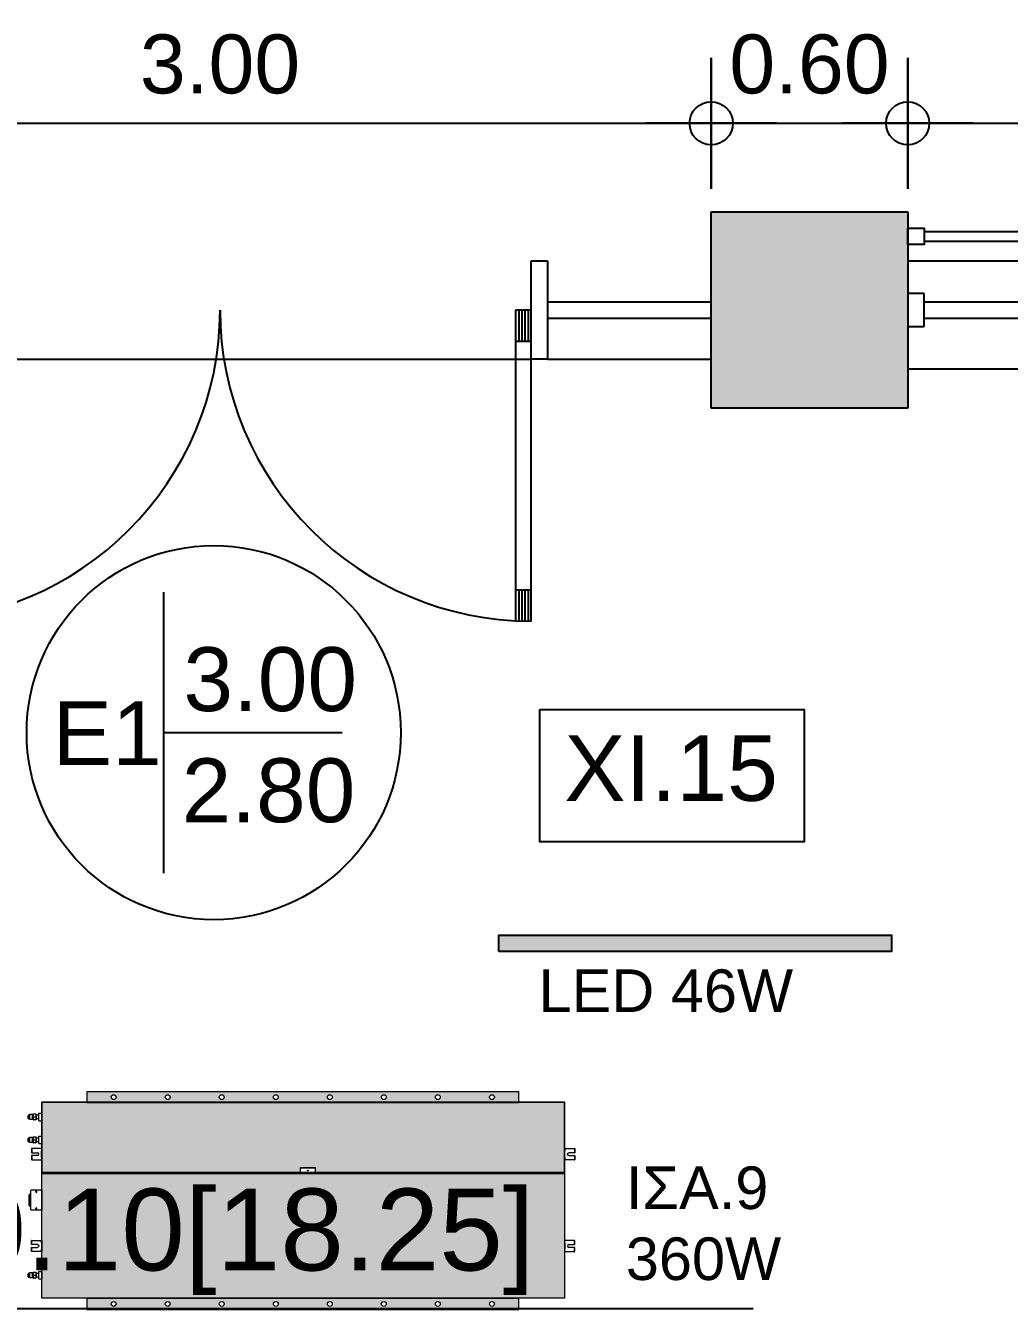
# Model space of a CAD drawing. Header units: metres. Extents: x -11 to 85, y -301 to 135.
# Drawn here: x 30.68 to 33.684, y -192.899 to -188.978 of the extents above; entities that cross this region are included whole.
import ezdxf

# ---------------------------------------------------------------- set-up
doc = ezdxf.new("R2010")
doc.units = ezdxf.units.M
doc.header["$LTSCALE"] = 0.036
doc.header["$PDMODE"] = 2
for name, color, linetype in [('arxitek isogeio', 252, 'Continuous'), ('DIMBLK', 252, 'Continuous'), ('electext', 20, 'Continuous'), ('Epipla', 252, 'Continuous'), ('hatch color', 252, 'Continuous'), ('HLEK_FL001_SYMBOLS', 230, 'Continuous'), ('Parathira', 252, 'Continuous')]:
    doc.layers.add(name, color=color, linetype=linetype)
doc.layers.add('axel', color=170, linetype='Continuous', lineweight=0)
doc.styles.add('COMU-N', font='arial.ttf')
doc.styles.get("Standard").update_dxf_attribs({"font": 'arial.ttf'})
doc.dimstyles.new('CADWDOT', dxfattribs={"dimscale": 0.1, "dimtxt": 1.8, "dimasz": 0.08, "dimexe": 2, "dimexo": 0, "dimgap": 0.09, "dimtad": 0, "dimrnd": 0.001, "dimzin": 0, "dimdsep": 46, "dimtxsty": 'Standard', "dimblk1": 'ARTDIM', "dimblk2": 'ARTDIM', "dimsah": 1, "dimcen": 0.09, "dimdle": 0.05, "dimse1": 1, "dimse2": 1, "dimadec": 0, "dimazin": 0, "dimtfac": 1, "dimtmove": 0, "dimatfit": 3, "dimldrblk": 'ARTDIM', "dimfxl": 2, "dimtvp": 0.9999, "dimtolj": 1, "dimtzin": 0, "dimarcsym": 0})

# ---------------------------------------------------------------- blocks, each defined once
blk = doc.blocks.new('ARTDIM')
at = {"layer": 'DIMBLK'}
for p, q in [((0, -24.9975), (0, 24.9975)), ((-24.9975, 0), (24.9975, 0))]:
    blk.add_line(p, q, dxfattribs=at)
blk.add_circle((0, 0), 8.25, dxfattribs=at)
blk = doc.blocks.new('*D1354')
at = {"layer": 'arxitek isogeio', "color": 0, "lineweight": -2}
blk.add_line((29.7817, -189.2766), (32.7657, -189.2766), dxfattribs=at)
at = {"layer": 'Defpoints', "color": 0, "transparency": 16777216}
for p in [(32.7737, -189.2766), (29.7737, -189.5468), (32.7737, -189.5468)]:
    blk.add_point(p, dxfattribs=at)
at = {"layer": 'arxitek isogeio', "color": 0, "lineweight": -2, "xscale": 0.008, "yscale": 0.008, "zscale": 0.008, "rotation": 180}
blk.add_blockref('ARTDIM', (29.7737, -189.2766), dxfattribs=at)
at = {"layer": 'arxitek isogeio', "color": 0, "lineweight": -2, "xscale": 0.008, "yscale": 0.008, "zscale": 0.008}
blk.add_blockref('ARTDIM', (32.7737, -189.2766), dxfattribs=at)
at = {"layer": 'arxitek isogeio', "color": 0, "insert": (31.2737, -189.0966), "char_height": 0.18, "attachment_point": 5}
blk.add_mtext('\\A1;3.00', dxfattribs=at)
blk = doc.blocks.new('*D1355')
at = {"layer": 'arxitek isogeio', "color": 0, "lineweight": -2}
blk.add_line((32.7817, -189.2766), (33.3657, -189.2766), dxfattribs=at)
at = {"layer": 'Defpoints', "color": 0, "transparency": 16777216}
for p in [(33.3737, -189.2766), (32.7737, -189.5468), (33.3737, -189.5468)]:
    blk.add_point(p, dxfattribs=at)
at = {"layer": 'arxitek isogeio', "color": 0, "lineweight": -2, "xscale": 0.008, "yscale": 0.008, "zscale": 0.008, "rotation": 180}
blk.add_blockref('ARTDIM', (32.7737, -189.2766), dxfattribs=at)
at = {"layer": 'arxitek isogeio', "color": 0, "lineweight": -2, "xscale": 0.008, "yscale": 0.008, "zscale": 0.008}
blk.add_blockref('ARTDIM', (33.3737, -189.2766), dxfattribs=at)
at = {"layer": 'arxitek isogeio', "color": 0, "insert": (33.0737, -189.0966), "char_height": 0.18, "attachment_point": 5}
blk.add_mtext('\\A1;0.60', dxfattribs=at)
blk = doc.blocks.new('*D1356')
at = {"layer": 'arxitek isogeio', "color": 0, "lineweight": -2}
blk.add_line((33.3817, -189.2766), (36.3657, -189.2766), dxfattribs=at)
at = {"layer": 'Defpoints', "color": 0, "transparency": 16777216}
for p in [(36.3737, -189.2766), (33.3737, -189.5468), (36.3737, -189.5468)]:
    blk.add_point(p, dxfattribs=at)
at = {"layer": 'arxitek isogeio', "color": 0, "lineweight": -2, "xscale": 0.008, "yscale": 0.008, "zscale": 0.008, "rotation": 180}
blk.add_blockref('ARTDIM', (33.3737, -189.2766), dxfattribs=at)
at = {"layer": 'arxitek isogeio', "color": 0, "lineweight": -2, "xscale": 0.008, "yscale": 0.008, "zscale": 0.008}
blk.add_blockref('ARTDIM', (36.3737, -189.2766), dxfattribs=at)
at = {"layer": 'arxitek isogeio', "color": 0, "insert": (34.8737, -189.0966), "char_height": 0.18, "attachment_point": 5}
blk.add_mtext('\\A1;3.00', dxfattribs=at)
blk = doc.blocks.new('A$C7D430525')
at = {"layer": 'Parathira'}
for p, q in [((0, 0), (3, 0)), ((0, -0.1), (0, -0.2)), ((0.05, -0.1), (0, -0.1)), ((0.05, -0.2), (0.05, -0.1)), ((0.4917, -0.1), (0.4917, -0.2)), ((0.5417, -0.1), (0.4917, -0.1)), ((0.5417, -0.2), (0.5417, -0.1)), ((0.9833, -0.1), (0.9833, -0.2)), ((1.0333, -0.1), (0.9833, -0.1)), ((1.0333, -0.2), (1.0333, -0.1)), ((1.475, -0.1), (1.475, -0.2)), ((1.525, -0.1), (1.475, -0.1)), ((1.525, -0.2), (1.525, -0.1)), ((1.9667, -0.1), (1.9667, -0.2)), ((2.0167, -0.1), (1.9667, -0.1)), ((2.0167, -0.2), (2.0167, -0.1)), ((2.4583, -0.1), (2.4583, -0.2)), ((2.5083, -0.1), (2.4583, -0.1)), ((2.5083, -0.2), (2.5083, -0.1)), ((2.95, -0.1), (2.95, -0.2)), ((3, -0.1), (2.95, -0.1)), ((3, -0.2), (3, -0.1)), ((0.05, -0.125), (0.4917, -0.125)), ((0.5417, -0.125), (0.9833, -0.125)), ((1.0333, -0.125), (1.475, -0.125)), ((1.525, -0.125), (1.9667, -0.125)), ((2.0167, -0.125), (2.4583, -0.125)), ((2.5083, -0.125), (2.95, -0.125)), ((0.05, -0.175), (0.4917, -0.175)), ((0.5417, -0.175), (0.9833, -0.175)), ((1.0333, -0.175), (1.475, -0.175)), ((1.525, -0.175), (1.9667, -0.175)), ((2.0167, -0.175), (2.4583, -0.175)), ((2.5083, -0.175), (2.95, -0.175)), ((0, -0.2), (0.05, -0.2)), ((0.4917, -0.2), (0.5417, -0.2)), ((0.9833, -0.2), (1.0333, -0.2)), ((1.475, -0.2), (1.525, -0.2)), ((1.9667, -0.2), (2.0167, -0.2)), ((2.4583, -0.2), (2.5083, -0.2)), ((2.95, -0.2), (3, -0.2)), ((0, -0.33), (3, -0.33))]:
    blk.add_line(p, q, dxfattribs=at)
blk = doc.blocks.new('A$C2D7A4D3C')
at = {"layer": 'Epipla'}
for p, q in [((0.05, 0.37), (2.95, 0.37)), ((0.05, 0.34), (2.95, 0.34))]:
    blk.add_line(p, q, dxfattribs=at)
for points in [[(0, 0.33), (0, 0.38), (0.05, 0.38), (0.05, 0.33)], [(3, 0.33), (3, 0.38), (2.95, 0.38), (2.95, 0.33)]]:
    blk.add_lwpolyline(points, close=True, dxfattribs=at)
blk = doc.blocks.new('lampes fthorismou 120')
at = {"layer": 'hatch color'}
blk.add_hatch(color=181, dxfattribs=at).paths.add_polyline_path([(84.1811, -99.2639), (84.1811, -99.2139), (85.3811, -99.2139), (85.3811, -99.2639)])
at = {"layer": 'HLEK_FL001_SYMBOLS'}
blk.add_lwpolyline([(84.1811, -99.2639), (84.1811, -99.2139), (85.3811, -99.2139), (85.3811, -99.2639)], close=True, dxfattribs=at)
blk = doc.blocks.new('A$C5A126718')
at = {"layer": 'axel'}
for p, q in [((-0.0317, 0.0343), (-0.0317, 0.0321)), ((-0.0301, 0.0343), (-0.0317, 0.0343)), ((-0.0317, 0.0321), (-0.0317, 0.0236)), ((-0.0317, 0.0321), (-0.0301, 0.0321)), ((-0.0317, 0.0236), (-0.0301, 0.0236)), ((-0.0317, 0.0236), (-0.0317, 0.0214)), ((-0.0301, 0.0214), (-0.0317, 0.0214)), ((-0.0301, 0.0129), (-0.0317, 0.0129)), ((-0.0317, 0.0129), (-0.0317, 0.0107)), ((-0.0317, 0.0107), (-0.0301, 0.0107)), ((-0.0317, 0.0107), (-0.0317, 0.0021)), ((-0.0317, 0.0021), (-0.0301, 0.0021)), ((-0.0317, 0.0021), (-0.0317, 0)), ((-0.0301, 0), (-0.0317, 0)), ((-0.0012, 0.0343), (-0.0301, 0.0343)), ((-0.0301, 0.0343), (-0.0301, 0.0321)), ((-0.0301, 0.0321), (-0.0301, 0.0236)), ((-0.0301, 0.0236), (-0.0301, 0.0214)), ((-0.0301, 0.0214), (-0.0131, 0.0214)), ((-0.0301, 0.0129), (-0.0301, 0.0107)), ((-0.0131, 0.0129), (-0.0301, 0.0129)), ((-0.0301, 0.0107), (-0.0301, 0.0021)), ((-0.0301, 0.0021), (-0.0301, 0)), ((-0.0301, 0), (-0.0012, 0)), ((-0.0012, 0.0343), (0, 0.0343)), ((-0.0012, 0.0343), (-0.0012, 0.033)), ((-0.0012, 0.033), (-0.0012, 0.03)), ((-0.0012, 0.03), (-0.0012, 0.0271)), ((-0.0012, 0.0271), (0, 0.0271)), ((-0.0012, 0.027), (-0.0012, 0.0271)), ((-0.0012, 0.0073), (-0.0012, 0.027)), ((-0.0012, 0.0071), (-0.0012, 0.0073)), ((-0.0012, 0.0071), (0, 0.0071)), ((-0.0012, 0.0071), (-0.0012, 0.0043)), ((-0.0012, 0.0043), (-0.0012, 0.0013)), ((-0.0012, 0.0013), (-0.0012, 0)), ((-0.0012, 0), (0, 0)), ((0.0004, 0.0271), (0.0004, 0.0343)), ((0.0004, 0.0271), (0.0004, 0.0343)), ((0.0004, 0.0211), (0.0004, 0.0271)), ((0.0004, 0.0211), (0.0004, 0.0271)), ((0.0004, 0.0207), (0.0004, 0.0211)), ((0.0004, 0.0207), (0.0004, 0.0211)), ((0.0004, 0.0186), (0.0004, 0.0207)), ((0.0004, 0.0186), (0.0004, 0.0207)), ((0.0004, 0.0157), (0.0004, 0.0186)), ((0.0004, 0.0157), (0.0004, 0.0186)), ((0.0004, 0.0136), (0.0004, 0.0157)), ((0.0004, 0.0136), (0.0004, 0.0157)), ((0.0004, 0.0132), (0.0004, 0.0136)), ((0.0004, 0.0132), (0.0004, 0.0136)), ((0.0004, 0.0071), (0.0004, 0.0132)), ((0.0004, 0.0071), (0.0004, 0.0132)), ((0.0004, 0), (0.0004, 0.0071)), ((0.0004, 0), (0.0004, 0.0071))]:
    blk.add_line(p, q, dxfattribs=at)
blk.add_arc((-0.0131, 0.0171), 0.00429, 270, 90, dxfattribs=at)
blk = doc.blocks.new('A$C3A54651E')
at = {"layer": 'axel'}
for p, q in [((0.0091, 0.0228), (0, 0.0228)), ((0, 0.0228), (0, 0)), ((0.0091, 0), (0, 0)), ((0.0091, 0), (0.0091, 0.0228)), ((0.0091, 0.0171), (0.0162, 0.0171)), ((0.0091, 0.0057), (0.0162, 0.0057)), ((0.0162, 0.019), (0.0166, 0.0193)), ((0.0162, 0.0038), (0.0162, 0.019)), ((0.0162, 0.0038), (0.0166, 0.0035)), ((0.0166, 0.0035), (0.0166, 0.0193)), ((0.0166, 0.0193), (0.0184, 0.0193)), ((0.0166, 0.0035), (0.0184, 0.0035)), ((0.0184, 0.02), (0.0184, 0.0199)), ((0.0184, 0.02), (0.0184, 0.02)), ((0.0184, 0.0199), (0.0184, 0.0193)), ((0.0184, 0.0193), (0.0184, 0.0153)), ((0.0184, 0.0153), (0.0184, 0.0067)), ((0.0184, 0.0067), (0.0184, 0.0035)), ((0.0184, 0.0035), (0.0184, 0.0028)), ((0.0184, 0.0028), (0.0184, 0.0028)), ((0.0191, 0.0202), (0.0254, 0.0202)), ((0.0191, 0.0197), (0.0254, 0.0197)), ((0.0191, 0.0109), (0.0254, 0.0109)), ((0.0191, 0.0026), (0.0254, 0.0026)), ((0.0262, 0.0199), (0.0262, 0.02)), ((0.0262, 0.02), (0.0262, 0.02)), ((0.0262, 0.0182), (0.0262, 0.0199)), ((0.0262, 0.0153), (0.0262, 0.0182)), ((0.0262, 0.0182), (0.0284, 0.0182)), ((0.0262, 0.0067), (0.0262, 0.0153)), ((0.0262, 0.0046), (0.0262, 0.0067)), ((0.0262, 0.0028), (0.0262, 0.0046)), ((0.0262, 0.0046), (0.0284, 0.0046)), ((0.0262, 0.0028), (0.0262, 0.0028)), ((0.0284, 0.0193), (0.037, 0.0193)), ((0.0284, 0.0182), (0.0284, 0.0193)), ((0.0284, 0.0046), (0.0284, 0.0182)), ((0.0284, 0.0035), (0.0284, 0.0046)), ((0.0284, 0.0035), (0.037, 0.0035)), ((0.037, 0.0035), (0.037, 0.0193)), ((0.0373, 0.019), (0.037, 0.0193)), ((0.0373, 0.0037), (0.037, 0.0035)), ((0.0373, 0.0182), (0.0373, 0.019)), ((0.0373, 0.0046), (0.0373, 0.0182)), ((0.0373, 0.0182), (0.0403, 0.0182)), ((0.0373, 0.0037), (0.0373, 0.0046)), ((0.0373, 0.0046), (0.0403, 0.0046)), ((0.0403, 0.0046), (0.0403, 0.0182)), ((0.0423, 0.0162), (0.0403, 0.0182)), ((0.0423, 0.0066), (0.0403, 0.0046)), ((0.0423, 0.0066), (0.0423, 0.0162))]:
    blk.add_line(p, q, dxfattribs=at)
for points in [[(0.0191, 0.0202, 0.004311), (0.019, 0.0202, 0.005535), (0.0188, 0.0202, 0.007292), (0.0187, 0.0201, 0.009929), (0.0186, 0.0201), (0.0186, 0.0201, 0.019665), (0.0185, 0.02, 0.032685), (0.0184, 0.02, 0.060642), (0.0184, 0.02), (0.0184, 0.02)], [(0.0184, 0.0199, 0.159929), (0.0184, 0.0199, 0.090191), (0.0184, 0.0199, 0.0462), (0.0184, 0.0199, 0.02623), (0.0185, 0.0198), (0.0186, 0.0198, 0.013719), (0.0187, 0.0198, 0.009481), (0.0188, 0.0198, 0.006867), (0.0189, 0.0197, 0.005151), (0.0191, 0.0197)], [(0.0191, 0.0197, 0.015295), (0.0188, 0.0186, 0.017604), (0.0186, 0.0175), (0.0185, 0.0169, 0.02245), (0.0184, 0.0158), (0.0184, 0.0153)], [(0.0184, 0.0153, 0.023182), (0.0184, 0.0142, 0.022013), (0.0186, 0.0131), (0.0187, 0.0125, 0.017076), (0.0189, 0.0114), (0.0191, 0.0109)], [(0.0191, 0.0109, 0.016103), (0.0188, 0.0098, 0.018613), (0.0186, 0.0088), (0.0185, 0.0083, 0.023826), (0.0184, 0.0072), (0.0184, 0.0067)], [(0.0184, 0.0067, 0.024647), (0.0184, 0.0057, 0.023359), (0.0186, 0.0046), (0.0187, 0.0041, 0.018023), (0.0189, 0.0031), (0.0191, 0.0026)], [(0.0191, 0.0026, -0.004311), (0.019, 0.0026, -0.005535), (0.0188, 0.0026, -0.007292), (0.0187, 0.0027, -0.009929), (0.0186, 0.0027), (0.0186, 0.0027, -0.019665), (0.0185, 0.0027, -0.032685), (0.0184, 0.0028, -0.060642), (0.0184, 0.0028), (0.0184, 0.0028)], [(0.0262, 0.02, 0.102242), (0.0262, 0.02, 0.051435), (0.0261, 0.02, 0.028507), (0.0261, 0.0201, 0.01755), (0.026, 0.0201), (0.0259, 0.0201, 0.009159), (0.0258, 0.0201, 0.006785), (0.0257, 0.0202, 0.005184), (0.0255, 0.0202), (0.0254, 0.0202)], [(0.0254, 0.0197, 0.004812), (0.0256, 0.0197, 0.00636), (0.0258, 0.0198, 0.008685), (0.0259, 0.0198, 0.012384), (0.026, 0.0198), (0.0261, 0.0198, 0.023143), (0.0261, 0.0199, 0.039656), (0.0262, 0.0199, 0.07579), (0.0262, 0.0199, 0.144125), (0.0262, 0.0199)], [(0.0262, 0.0153, 0.023214), (0.0262, 0.0164, 0.02204), (0.026, 0.0175), (0.0259, 0.018, 0.017046), (0.0256, 0.0191), (0.0254, 0.0197)], [(0.0254, 0.0109, 0.01528), (0.0258, 0.012, 0.017585), (0.026, 0.013), (0.0261, 0.0136, 0.022468), (0.0262, 0.0147), (0.0262, 0.0153)], [(0.0262, 0.0067, 0.024685), (0.0262, 0.0078, 0.023392), (0.026, 0.0088), (0.0259, 0.0093, 0.017988), (0.0256, 0.0103), (0.0254, 0.0109)], [(0.0254, 0.0026, 0.016073), (0.0258, 0.0036, 0.018575), (0.026, 0.0046), (0.0261, 0.0052, 0.023861), (0.0262, 0.0062), (0.0262, 0.0067)], [(0.0262, 0.0028, -0.102242), (0.0262, 0.0028, -0.051435), (0.0261, 0.0028, -0.028507), (0.0261, 0.0027, -0.01755), (0.026, 0.0027), (0.0259, 0.0027, -0.009159), (0.0258, 0.0026, -0.006785), (0.0257, 0.0026, -0.005184), (0.0255, 0.0026), (0.0254, 0.0026)]]:
    blk.add_lwpolyline(points, format="xyb", dxfattribs=at)
blk = doc.blocks.new('A$C531E15D6')
at = {"layer": 'axel'}
for p, q in [((-0.0003, 0.0241), (-0.0003, -0.0359)), ((-0.0003, 0.0241), (0.0009, 0.0241)), ((-0.0003, 0.0134), (0, 0.0134)), ((-0.0003, 0.0113), (0, 0.0113)), ((-0.0003, 0.0066), (-0.0003, 0.0031)), ((-0.0003, 0.0066), (-0.0003, 0.0031)), ((0, 0.0059), (-0.0003, 0.0059)), ((-0.0003, 0.0031), (-0.0003, -0.0276)), ((0.0021, 0.0241), (0, 0.022)), ((0, 0.0059), (0, 0.022)), ((0, -0.0059), (0, 0.0059)), ((0, -0.0059), (0, 0.0059)), ((0.0012, 0.0241), (0.0009, 0.0241)), ((0.0012, 0.0241), (0.0009, 0.0241)), ((0.0012, 0.0241), (0.0021, 0.0241)), ((0.0021, 0.0241), (0.0321, 0.0241)), ((0.0021, 0.0241), (0.0321, 0.0241)), ((0.0321, 0.0241), (0.0343, 0.022)), ((0.0343, 0.022), (0.0343, 0.0134)), ((0.0343, 0.022), (0.0343, 0.0134)), ((0.0343, 0.0134), (0.0343, -0.0251)), ((0.0343, 0.0134), (0.0343, -0.0251)), ((0.038, 0.0127), (0.0343, 0.0128)), ((0.0347, 0.0056), (0.0343, 0.0056)), ((0.0347, 0.0056), (0.0347, -0.0059)), ((0.0357, 0.0099), (0.0357, 0.0045)), ((0.04, 0.0099), (0.0357, 0.0099)), ((0.0357, 0.0045), (0.0357, 0.0038)), ((0.0357, 0.0045), (0.0357, 0.0038)), ((0.0357, 0.0038), (0.0357, -0.0059)), ((0.0357, 0.0038), (0.0357, -0.0059)), ((0.038, 0.0127), (0.038, 0.0099)), ((0.04, 0.0099), (0.04, -0.0059)), ((0, -0.0176), (-0.0003, -0.0176)), ((-0.0003, -0.023), (0, -0.023)), ((-0.0003, -0.0251), (0, -0.0251)), ((-0.0003, -0.0276), (-0.0003, -0.0312)), ((-0.0003, -0.0276), (-0.0003, -0.0312)), ((-0.0003, -0.0359), (0.0021, -0.0359)), ((0, -0.0176), (0, -0.0059)), ((0, -0.0176), (0, -0.0059)), ((0, -0.0337), (0, -0.0176)), ((0.0021, -0.0359), (0, -0.0337)), ((0.0321, -0.0359), (0.0021, -0.0359)), ((0.0321, -0.0359), (0.0021, -0.0359)), ((0.0343, -0.0337), (0.0321, -0.0359)), ((0.0347, -0.0173), (0.0343, -0.0173)), ((0.038, -0.0244), (0.0343, -0.0245)), ((0.0343, -0.0251), (0.0343, -0.0337)), ((0.0343, -0.0251), (0.0343, -0.0337)), ((0.0347, -0.0059), (0.0347, -0.0173)), ((0.0357, -0.0059), (0.0357, -0.0155)), ((0.0357, -0.0059), (0.0357, -0.0155)), ((0.0357, -0.0155), (0.0357, -0.0162)), ((0.0357, -0.0155), (0.0357, -0.0162)), ((0.0357, -0.0162), (0.0357, -0.0216)), ((0.04, -0.0216), (0.0357, -0.0216)), ((0.038, -0.0244), (0.038, -0.0216)), ((0.04, -0.0059), (0.04, -0.0216))]:
    blk.add_line(p, q, dxfattribs=at)
for centre, radius in [((0.0171, 0.0199), 0.00214), ((0.0171, 0.0199), 0.00111), ((0.0171, -0.0316), 0.00214), ((0.0171, -0.0316), 0.00111)]:
    blk.add_circle(centre, radius, dxfattribs=at)
for centre, radius, start, end in [((0.0321, 0.022), 0.00214, 0, 90), ((0.0346, 0.0045), 0.00107, 0, 89.5416), ((0.0321, -0.0337), 0.00214, 270, 0), ((0.0346, -0.0162), 0.00107, 270.4584, 0)]:
    blk.add_arc(centre, radius, start, end, dxfattribs=at)
blk = doc.blocks.new('FCU 10 KANALATO')
at = {"layer": 'axel'}
h = blk.add_hatch(color=211, dxfattribs=at)
h.paths.add_polyline_path([(47988.1338, 13560.164), (47988.1338, 13560.197), (47986.8138, 13560.197), (47986.8138, 13560.164)])
h.paths.add_polyline_path([(47987.5563, 13560.1878, -1), (47987.5563, 13560.1731, -1)], flags=16)
h.paths.add_polyline_path([(47987.3913, 13560.1731, -1), (47987.3913, 13560.1878, -1)], flags=16)
h.paths.add_polyline_path([(47987.7213, 13560.1878, -1), (47987.7213, 13560.1731, -1)], flags=16)
h.paths.add_polyline_path([(47987.2263, 13560.1731, -1), (47987.2263, 13560.1878, -1)], flags=16)
h.paths.add_polyline_path([(47987.8863, 13560.1878, -1), (47987.8863, 13560.1731, -1)], flags=16)
h.paths.add_polyline_path([(47987.0613, 13560.1731, -1), (47987.0613, 13560.1878, -1)], flags=16)
h.paths.add_polyline_path([(47988.0513, 13560.1878, -1), (47988.0513, 13560.1731, -1)], flags=16)
h.paths.add_polyline_path([(47986.8963, 13560.1731, -1), (47986.8963, 13560.1878, -1)], flags=16)
for color, points in [(150, [(47986.6743, 13560.1633), (47986.6743, 13560.0206), (47986.6751, 13560.0206), (47986.6751, 13560.0135), (47986.6751, 13560.0074), (47986.6751, 13560.007), (47986.6751, 13560.002), (47986.6751, 13559.9935), (47986.6751, 13559.9863), (47986.6743, 13559.9863), (47986.6743, 13559.782), (47987.7792, 13559.782), (47988.2671, 13559.782), (47988.2671, 13559.782), (47988.2704, 13559.782), (47988.2704, 13560.1633)]), (151, [(47988.2705, 13559.5646), (47988.2705, 13559.5982), (47988.2705, 13559.5982), (47988.2705, 13559.621), (47988.2705, 13559.621), (47988.2705, 13559.6682), (47988.2705, 13559.6682), (47988.2705, 13559.691), (47988.2705, 13559.691), (47988.2705, 13559.7061), (47988.2705, 13559.7061), (47988.2705, 13559.7132), (47988.2705, 13559.7193), (47988.2705, 13559.7196), (47988.2705, 13559.7246), (47988.2705, 13559.7332), (47988.2705, 13559.7403), (47988.2705, 13559.7403), (47988.2705, 13559.7785), (47987.4805, 13559.7785), (47987.4805, 13559.7638), (47987.4362, 13559.7638), (47987.4362, 13559.7785), (47986.6743, 13559.7785), (47986.6743, 13559.7403), (47986.6751, 13559.7403), (47986.6751, 13559.7332), (47986.6751, 13559.7271), (47986.6751, 13559.7218), (47986.6751, 13559.7193), (47986.6751, 13559.7132), (47986.6751, 13559.7061), (47986.6743, 13559.7061), (47986.6743, 13559.5646)])]:
    blk.add_hatch(color=color, dxfattribs=at).paths.add_polyline_path(points)
h = blk.add_hatch(color=211, dxfattribs=at)
h.paths.add_polyline_path([(47988.1338, 13559.5327), (47988.1338, 13559.5657), (47986.8138, 13559.5657), (47986.8138, 13559.5327)])
h.paths.add_polyline_path([(47987.5563, 13559.5565, -1), (47987.5563, 13559.5418, -1)], flags=16)
h.paths.add_polyline_path([(47987.3913, 13559.5418, -1), (47987.3913, 13559.5565, -1)], flags=16)
h.paths.add_polyline_path([(47987.7213, 13559.5565, -1), (47987.7213, 13559.5418, -1)], flags=16)
h.paths.add_polyline_path([(47987.2263, 13559.5418, -1), (47987.2263, 13559.5565, -1)], flags=16)
h.paths.add_polyline_path([(47987.8863, 13559.5565, -1), (47987.8863, 13559.5418, -1)], flags=16)
h.paths.add_polyline_path([(47987.0613, 13559.5418, -1), (47987.0613, 13559.5565, -1)], flags=16)
h.paths.add_polyline_path([(47988.0513, 13559.5565, -1), (47988.0513, 13559.5418, -1)], flags=16)
h.paths.add_polyline_path([(47986.8963, 13559.5418, -1), (47986.8963, 13559.5565, -1)], flags=16)
for p, q in [((47986.6743, 13559.782), (47987.7792, 13559.782)), ((47986.6743, 13559.7804), (47987.7792, 13559.7804)), ((47986.6743, 13559.78), (47987.7816, 13559.78)), ((47987.7349, 13559.7785), (47986.6743, 13559.7785)), ((47987.4362, 13559.7785), (47987.4362, 13559.78)), ((47987.4362, 13559.7638), (47987.4362, 13559.7785)), ((47987.4805, 13559.7785), (47987.4805, 13559.78)), ((47987.4805, 13559.7785), (47987.4805, 13559.7638)), ((47988.2705, 13559.7785), (47987.7329, 13559.7785)), ((47987.7792, 13559.782), (47988.2671, 13559.782)), ((47987.7792, 13559.7804), (47988.2705, 13559.7804)), ((47987.7792, 13559.78), (47988.2705, 13559.78)), ((47987.4362, 13559.766), (47987.4805, 13559.766)), ((47987.4805, 13559.7638), (47987.4362, 13559.7638))]:
    blk.add_line(p, q, dxfattribs=at)
at = {"layer": 'axel', "linetype": 'Continuous'}
for points in [[(47986.8138, 13560.164), (47988.1338, 13560.164), (47988.1338, 13560.197), (47986.8138, 13560.197)], [(47986.8138, 13559.5327), (47988.1338, 13559.5327), (47988.1338, 13559.5657), (47986.8138, 13559.5657)]]:
    blk.add_lwpolyline(points, close=True, dxfattribs=at)
at = {"layer": 'axel'}
for points in [[(47986.6743, 13560.1633), (47988.2704, 13560.1633), (47988.2704, 13559.782), (47986.6743, 13559.782)], [(47986.6743, 13560.1633), (47988.2705, 13560.1633), (47988.2705, 13559.5646), (47986.6743, 13559.5646)], [(47986.6743, 13559.5646), (47988.2705, 13559.5646), (47988.2705, 13559.7785), (47986.6743, 13559.7785)]]:
    blk.add_lwpolyline(points, close=True, dxfattribs=at)
at = {"layer": 'axel', "linetype": 'Continuous'}
for centre in [(47986.8963, 13560.1805), (47987.0613, 13560.1805), (47987.2263, 13560.1805), (47987.3913, 13560.1805), (47987.5563, 13560.1805), (47987.7213, 13560.1805), (47987.8863, 13560.1805), (47988.0513, 13560.1805), (47986.8963, 13559.5492), (47987.0613, 13559.5492), (47987.2263, 13559.5492), (47987.3913, 13559.5492), (47987.5563, 13559.5492), (47987.7213, 13559.5492), (47987.8863, 13559.5492), (47988.0513, 13559.5492)]:
    blk.add_circle(centre, 0.00739, dxfattribs=at)
at = {"layer": 'axel'}
blk.add_circle((47987.4583, 13559.7731), 0.00111, dxfattribs=at)
at = {"xscale": -1, "rotation": 180}
for name, p in [('A$C3A54651E', (47988.2705, 13560.1043)), ('A$C531E15D6', (47988.2708, 13559.8575)), ('A$C5A126718', (47986.6746, 13559.7403)), ('A$C3A54651E', (47988.2705, 13559.691)), ('A$C3A54651E', (47988.2705, 13559.621))]:
    blk.add_blockref(name, p, dxfattribs=at)
blk.add_blockref('A$C5A126718', (47986.6746, 13559.9863))
at = {"xscale": -1}
blk.add_blockref('A$C5A126718', (47988.271, 13559.9863), dxfattribs=at)
at = {"rotation": 180}
blk.add_blockref('A$C5A126718', (47988.271, 13559.7403), dxfattribs=at)

msp = doc.modelspace()

# ---------------------------------------------------------------- hatches: boundary and pattern name
at = {"layer": 'arxitek isogeio'}
msp.add_hatch(color=256, dxfattribs=at).paths.add_polyline_path([(33.3737, -190.1468), (33.3737, -189.5468), (32.7737, -189.5468), (32.7737, -190.1468)])

# ---------------------------------------------------------------- linework, layer by layer
for p, q in [((32.7737, -190.1468), (32.7737, -189.5468)), ((32.7737, -189.5468), (33.3737, -189.5468)), ((33.3737, -189.5468), (33.3737, -190.1468)), ((32.2237, -189.9968), (32.2237, -189.6968)), ((32.2237, -189.6968), (32.2737, -189.6968)), ((32.2737, -189.6968), (32.2737, -189.9968)), ((32.2237, -189.8468), (32.1762, -189.8468)), ((32.1762, -189.8468), (32.1762, -190.7956)), ((32.1857, -189.8468), (32.1857, -189.9418)), ((32.1952, -189.8468), (32.1952, -189.9418)), ((32.2047, -189.8468), (32.2047, -189.9418)), ((32.2142, -189.8468), (32.2142, -189.9418)), ((32.2237, -190.7968), (32.2237, -189.8468)), ((32.2737, -189.8218), (32.7737, -189.8218)), ((32.2737, -189.8718), (32.7737, -189.8718)), ((32.1762, -189.9418), (32.2237, -189.9418)), ((30.3237, -189.9968), (32.2237, -189.9968)), ((32.2737, -189.9968), (32.2237, -189.9968)), ((32.2737, -189.9968), (32.7737, -189.9968)), ((33.3737, -190.1468), (32.7737, -190.1468)), ((31.1007, -190.7084), (31.1007, -191.5664)), ((32.1762, -190.7018), (32.2237, -190.7018)), ((32.1857, -190.7018), (32.1857, -190.7961)), ((32.1952, -190.7018), (32.1952, -190.7964)), ((32.2047, -190.7018), (32.2047, -190.7966)), ((32.2142, -190.7018), (32.2142, -190.7968)), ((31.1007, -191.1374), (31.6467, -191.1374)), ((29.7101, -192.8959), (32.9021, -192.8959))]:
    msp.add_line(p, q, dxfattribs=at)
msp.add_circle((31.2545, -191.1374), 0.5712, dxfattribs=at)
for centre, start, end in [((30.3237, -189.8468), 270, 0), ((32.2237, -189.8468), 180, 270)]:
    msp.add_arc(centre, 0.95, start, end, dxfattribs=at)
at = {"layer": 'electext'}
msp.add_lwpolyline([(32.2501, -191.0671), (33.0578, -191.0671), (33.0578, -191.4706), (32.2501, -191.4706)], close=True, dxfattribs=at)

# ---------------------------------------------------------------- block references
at = {"layer": 'arxitek isogeio'}
for name, p in [('A$C2D7A4D3C', (33.3737, -189.9768)), ('A$C7D430525', (33.3737, -189.6968))]:
    msp.add_blockref(name, p, dxfattribs=at)
at = {"layer": 'axel', "rotation": 180}
msp.add_blockref('FCU 10 KANALATO', (48019.0003, 13367.2984), dxfattribs=at)
at = {"layer": 'HLEK_FL001_SYMBOLS'}
msp.add_blockref('lampes fthorismou 120', (-52.0564, -92.5416), dxfattribs=at)

# ---------------------------------------------------------------- texts
at = {"layer": 'arxitek isogeio', "style": 'COMU-N'}
for s, p in [('3.00', (31.162, -191.0716)), ('E1', (30.7625, -191.2367)), ('2.80', (31.1567, -191.411))]:
    msp.add_text(s, height=0.195, dxfattribs=at).set_placement(p)
msp.add_attdef('±0.10[18.25]', (30.2952, -192.7798), '±0.00', height=0.25, dxfattribs=at)
at = {"layer": 'electext', "style": 'COMU-N'}
msp.add_text('XI.15', height=0.2, dxfattribs=at).set_placement((32.3253, -191.3457))
at = {"layer": 'electext'}
msp.add_text('LED 46W', height=0.13, dxfattribs=at).set_placement((32.2466, -191.9905))
at = {"layer": 'HLEK_FL001_SYMBOLS', "insert": (32.5129, -192.4623), "char_height": 0.13, "attachment_point": 1, "style": 'COMU-N'}
msp.add_mtext_dynamic_manual_height_columns('{\\C143;\\c14659450;ΙΣΑ.9\\P360W}', width=0.495006, gutter_width=0.65, heights=[0], dxfattribs=at)

# ---------------------------------------------------------------- dimensions: what is measured, and where the dimension line sits
at = {"layer": 'arxitek isogeio'}
for base, p1, p2, picture, middle in [((32.7737, -189.2766), (29.7737, -189.5468), (32.7737, -189.5468), '*D1354', (31.2737, -189.0966)), ((36.3737, -189.2766), (33.3737, -189.5468), (36.3737, -189.5468), '*D1356', (34.8737, -189.0966))]:
    dim = msp.add_linear_dim(base=base, p1=p1, p2=p2, dimstyle='CADWDOT', dxfattribs=at)
    dim.commit()
    dim.dimension.update_dxf_attribs({"geometry": picture, "text_midpoint": middle})
dim = msp.add_linear_dim(base=(33.3737, -189.2766), p1=(32.7737, -189.5468), p2=(33.3737, -189.5468), dimstyle='CADWDOT', dxfattribs=at)
dim.commit()
dim.dimension.update_dxf_attribs({"geometry": '*D1355', "text_midpoint": (33.0737, -189.2766), "dimtype": 160})

doc.saveas('drawing.dxf')
